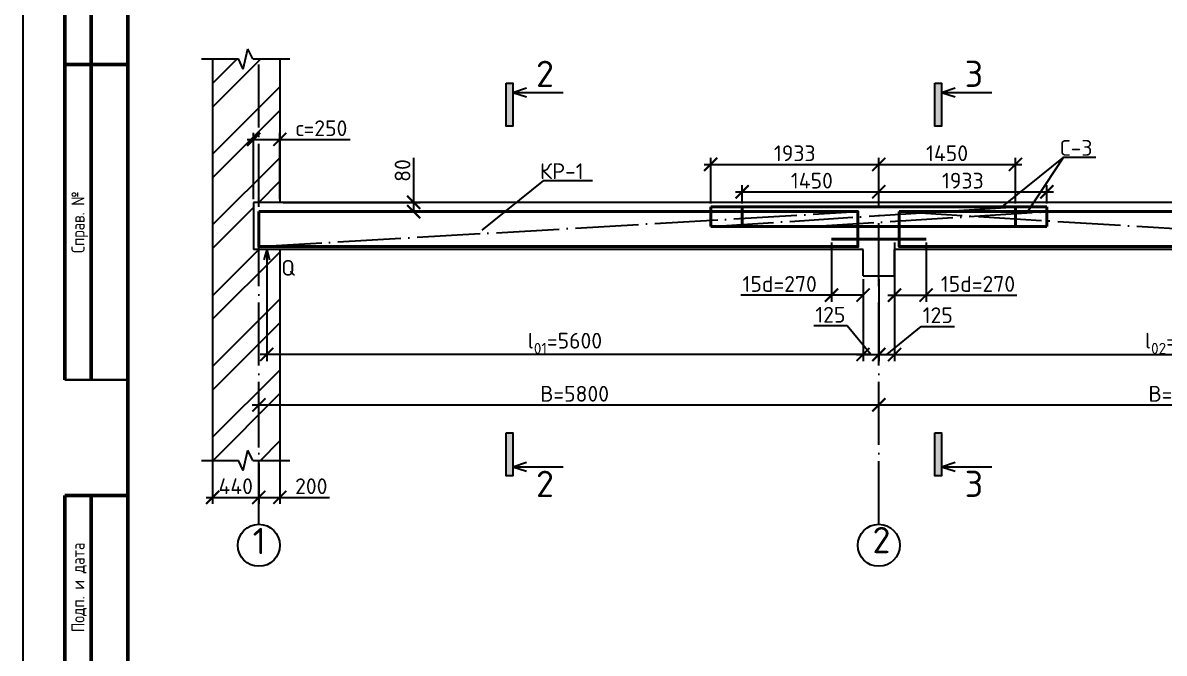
# Model space of a CAD drawing. Header units: millimetres. Extents: x -258556 to -95372, y 16759 to 83599.
# Drawn here: x -127994.2 to -127777, y 41531.4 to 41651.3 of the extents above; entities that cross this region are included whole.
import ezdxf
from ezdxf.enums import TextEntityAlignment as Align

# ---------------------------------------------------------------- set-up
doc = ezdxf.new("R2010")
doc.units = ezdxf.units.MM
doc.header["$LTSCALE"] = 0.5
doc.linetypes.add('ACAD_ISO04W100', pattern=[30, 24, -3, 0, -3])
for name, color, linetype, lineweight in [('0.25-STAMP', 10, 'Continuous', 25), ('0.25-TEXT', 10, 'Continuous', 25), ('0.3-STAMP', 7, 'Continuous', 30), ('Толстый', 7, 'Continuous', 40), ('ТОНКИЕе', 7, 'Continuous', 25)]:
    doc.layers.add(name, color=color, linetype=linetype, lineweight=lineweight)
for name, color, linetype in [('оси', 7, 'ACAD_ISO04W100'), ('размеры', 7, 'Continuous'), ('Тонкий', 7, 'Continuous')]:
    doc.layers.add(name, color=color, linetype=linetype)
doc.styles.add('ГОСТ 2.304', font='cs_gost2304.shx')
doc.styles.add('Наклонный3.5', font='isocpeur.ttf', dxfattribs={"height": 3})
doc.dimstyles.new('СТРОИТЕЛЬНЫЙ', dxfattribs={"dimtxt": 3.5, "dimasz": 2.5, "dimexe": 1.25, "dimexo": 0.625, "dimtad": 1, "dimdec": 0, "dimlfac": 100, "dimdsep": 46, "dimtxsty": 'Наклонный3.5', "dimblk1": 'ARCHTICK', "dimblk2": 'ARCHTICK', "dimsah": 1, "dimcen": 0, "dimdle": 1.25, "dimadec": 0, "dimazin": 0, "dimtfac": 0.75, "dimtdec": 0, "dimtmove": 0, "dimatfit": 3, "dimldrblk": 'ARCHTICK', "dimfxl": 1, "dimtolj": 1, "dimtzin": 0, "dimarcsym": 0})

# ---------------------------------------------------------------- blocks, each defined once
blk = doc.blocks.new('_ArchTick')
at = {"color": 0, "linetype": 'ByBlock', "const_width": 0.15}
blk.add_lwpolyline([(-0.5, -0.5), (0.5, 0.5)], dxfattribs=at)
blk = doc.blocks.new('*D923')
at = {"layer": 'Defpoints', "color": 0, "transparency": 16777216}
for p in [(-127945.3, 41629.16), (-127950.3, 41617.17), (-127945.3, 41617.17)]:
    blk.add_point(p, dxfattribs=at)
at = {"layer": 'Тонкий', "color": 0, "lineweight": -2, "transparency": 16777216}
for p, q in [((-127951.55, 41629.16), (-127945.3, 41629.16)), ((-127950.3, 41617.8), (-127950.3, 41630.41)), ((-127945.3, 41617.8), (-127945.3, 41630.41)), ((-127945.3, 41629.16), (-127931.95, 41629.16))]:
    blk.add_line(p, q, dxfattribs=at)
at = {"layer": 'Тонкий', "color": 0, "lineweight": -2, "transparency": 16777216, "xscale": 2.5, "yscale": 2.5, "zscale": 2.5, "rotation": 180}
blk.add_blockref('_ArchTick', (-127950.3, 41629.16), dxfattribs=at)
at = {"layer": 'Тонкий', "color": 0, "lineweight": -2, "transparency": 16777216, "xscale": 2.5, "yscale": 2.5, "zscale": 2.5}
blk.add_blockref('_ArchTick', (-127945.3, 41629.16), dxfattribs=at)
at = {"layer": 'Тонкий', "color": 0, "transparency": 16777216, "insert": (-127937.37, 41631.28), "char_height": 3, "attachment_point": 5, "style": 'Наклонный3.5'}
blk.add_mtext('\\A1;с=250', dxfattribs=at)
blk = doc.blocks.new('*D910')
at = {"layer": 'Defpoints', "color": 0, "transparency": 16777216}
for p in [(-127947.8, 41603.17), (-127834.3, 41603.17), (-127947.8, 41588.21)]:
    blk.add_point(p, dxfattribs=at)
at = {"layer": 'Тонкий', "color": 0, "lineweight": -2, "transparency": 16777216}
for p, q in [((-127947.8, 41602.55), (-127947.8, 41586.96)), ((-127834.3, 41602.55), (-127834.3, 41586.96)), ((-127833.05, 41588.21), (-127949.05, 41588.21))]:
    blk.add_line(p, q, dxfattribs=at)
at = {"layer": 'Тонкий', "color": 0, "lineweight": -2, "transparency": 16777216, "xscale": 2.5, "yscale": 2.5, "zscale": 2.5, "rotation": 180}
blk.add_blockref('_ArchTick', (-127947.8, 41588.21), dxfattribs=at)
at = {"layer": 'Тонкий', "color": 0, "lineweight": -2, "transparency": 16777216, "xscale": 2.5, "yscale": 2.5, "zscale": 2.5}
blk.add_blockref('_ArchTick', (-127834.3, 41588.21), dxfattribs=at)
at = {"layer": 'Тонкий', "color": 0, "transparency": 16777216, "insert": (-127891.05, 41590.33), "char_height": 3, "attachment_point": 5, "style": 'Наклонный3.5'}
blk.add_mtext('\\A1;l{\\H0.7x;\\S^ 01;}=5600', dxfattribs=at)
blk = doc.blocks.new('*D911')
at = {"layer": 'Defpoints', "color": 0, "transparency": 16777216}
for p in [(-127834.3, 41603.17), (-127831.3, 41603.17), (-127831.3, 41588.21)]:
    blk.add_point(p, dxfattribs=at)
at = {"layer": 'Тонкий', "color": 0, "lineweight": -2, "transparency": 16777216}
for p, q in [((-127834.3, 41602.55), (-127834.3, 41586.96)), ((-127831.3, 41602.55), (-127831.3, 41586.96)), ((-127837.34, 41593.66), (-127843.69, 41593.66)), ((-127832.8, 41588.21), (-127837.34, 41593.66)), ((-127835.55, 41588.21), (-127830.05, 41588.21))]:
    blk.add_line(p, q, dxfattribs=at)
at = {"layer": 'Тонкий', "color": 0, "lineweight": -2, "transparency": 16777216, "xscale": 2.5, "yscale": 2.5, "zscale": 2.5, "rotation": 180}
blk.add_blockref('_ArchTick', (-127834.3, 41588.21), dxfattribs=at)
at = {"layer": 'Тонкий', "color": 0, "lineweight": -2, "transparency": 16777216, "xscale": 2.5, "yscale": 2.5, "zscale": 2.5}
blk.add_blockref('_ArchTick', (-127831.3, 41588.21), dxfattribs=at)
at = {"layer": 'Тонкий', "color": 0, "transparency": 16777216, "insert": (-127840.52, 41595.78), "char_height": 3, "attachment_point": 5, "style": 'Наклонный3.5'}
blk.add_mtext('\\A1;125', dxfattribs=at)
blk = doc.blocks.new('*D912')
at = {"layer": 'Defpoints', "color": 0, "transparency": 16777216}
for p in [(-127831.3, 41603.17), (-127828.3, 41603.17), (-127828.3, 41588.21)]:
    blk.add_point(p, dxfattribs=at)
at = {"layer": 'Тонкий', "color": 0, "lineweight": -2, "transparency": 16777216}
for p, q in [((-127831.3, 41602.55), (-127831.3, 41586.96)), ((-127828.3, 41602.55), (-127828.3, 41586.96)), ((-127829.8, 41588.21), (-127823.26, 41593.56)), ((-127823.26, 41593.56), (-127816.91, 41593.56)), ((-127832.55, 41588.21), (-127827.05, 41588.21))]:
    blk.add_line(p, q, dxfattribs=at)
at = {"layer": 'Тонкий', "color": 0, "lineweight": -2, "transparency": 16777216, "xscale": 2.5, "yscale": 2.5, "zscale": 2.5, "rotation": 180}
blk.add_blockref('_ArchTick', (-127831.3, 41588.21), dxfattribs=at)
at = {"layer": 'Тонкий', "color": 0, "lineweight": -2, "transparency": 16777216, "xscale": 2.5, "yscale": 2.5, "zscale": 2.5}
blk.add_blockref('_ArchTick', (-127828.3, 41588.21), dxfattribs=at)
at = {"layer": 'Тонкий', "color": 0, "transparency": 16777216, "insert": (-127820.08, 41595.69), "char_height": 3, "attachment_point": 5, "style": 'Наклонный3.5'}
blk.add_mtext('\\A1;125', dxfattribs=at)
blk = doc.blocks.new('*D913')
at = {"layer": 'Defpoints', "color": 0, "transparency": 16777216}
for p in [(-127828.3, 41603.17), (-127718.3, 41603.17), (-127718.3, 41588.21)]:
    blk.add_point(p, dxfattribs=at)
at = {"layer": 'Тонкий', "color": 0, "lineweight": -2, "transparency": 16777216}
for p, q in [((-127828.3, 41602.55), (-127828.3, 41586.96)), ((-127718.3, 41602.55), (-127718.3, 41586.96)), ((-127829.55, 41588.21), (-127717.05, 41588.21))]:
    blk.add_line(p, q, dxfattribs=at)
at = {"layer": 'Тонкий', "color": 0, "lineweight": -2, "transparency": 16777216, "xscale": 2.5, "yscale": 2.5, "zscale": 2.5, "rotation": 180}
blk.add_blockref('_ArchTick', (-127828.3, 41588.21), dxfattribs=at)
at = {"layer": 'Тонкий', "color": 0, "lineweight": -2, "transparency": 16777216, "xscale": 2.5, "yscale": 2.5, "zscale": 2.5}
blk.add_blockref('_ArchTick', (-127718.3, 41588.21), dxfattribs=at)
at = {"layer": 'Тонкий', "color": 0, "transparency": 16777216, "insert": (-127773.3, 41590.33), "char_height": 3, "attachment_point": 5, "style": 'Наклонный3.5'}
blk.add_mtext('\\A1;l{\\H0.7x;\\S^ 02;\\H1.42857x;=5550}', dxfattribs=at)
blk = doc.blocks.new('*D915')
at = {"layer": 'Defpoints', "color": 0, "transparency": 16777216}
for p in [(-127831.3, 41578.62), (-127831.3, 41572.41), (-127949.3, 41569.87)]:
    blk.add_point(p, dxfattribs=at)
at = {"layer": 'Тонкий', "color": 0, "lineweight": -2, "transparency": 16777216}
for p, q in [((-127950.55, 41578.62), (-127830.05, 41578.62)), ((-127949.3, 41570.49), (-127949.3, 41579.87)), ((-127831.3, 41573.03), (-127831.3, 41579.87))]:
    blk.add_line(p, q, dxfattribs=at)
at = {"layer": 'Тонкий', "color": 0, "lineweight": -2, "transparency": 16777216, "xscale": 2.5, "yscale": 2.5, "zscale": 2.5, "rotation": 180}
blk.add_blockref('_ArchTick', (-127949.3, 41578.62), dxfattribs=at)
at = {"layer": 'Тонкий', "color": 0, "lineweight": -2, "transparency": 16777216, "xscale": 2.5, "yscale": 2.5, "zscale": 2.5}
blk.add_blockref('_ArchTick', (-127831.3, 41578.62), dxfattribs=at)
at = {"layer": 'Тонкий', "color": 0, "transparency": 16777216, "insert": (-127889.2, 41580.74), "char_height": 3, "attachment_point": 5, "style": 'Наклонный3.5'}
blk.add_mtext('\\A1;В=5800', dxfattribs=at)
blk = doc.blocks.new('*D916')
at = {"layer": 'Defpoints', "color": 0, "transparency": 16777216}
for p in [(-127715.3, 41578.62), (-127831.3, 41572.41), (-127715.3, 41567.31)]:
    blk.add_point(p, dxfattribs=at)
at = {"layer": 'Тонкий', "color": 0, "lineweight": -2, "transparency": 16777216}
for p, q in [((-127832.55, 41578.62), (-127714.05, 41578.62)), ((-127831.3, 41573.03), (-127831.3, 41579.87)), ((-127715.3, 41567.94), (-127715.3, 41579.87))]:
    blk.add_line(p, q, dxfattribs=at)
at = {"layer": 'Тонкий', "color": 0, "lineweight": -2, "transparency": 16777216, "xscale": 2.5, "yscale": 2.5, "zscale": 2.5, "rotation": 180}
blk.add_blockref('_ArchTick', (-127831.3, 41578.62), dxfattribs=at)
at = {"layer": 'Тонкий', "color": 0, "lineweight": -2, "transparency": 16777216, "xscale": 2.5, "yscale": 2.5, "zscale": 2.5}
blk.add_blockref('_ArchTick', (-127715.3, 41578.62), dxfattribs=at)
at = {"layer": 'Тонкий', "color": 0, "transparency": 16777216, "insert": (-127773.42, 41580.74), "char_height": 3, "attachment_point": 5, "style": 'Наклонный3.5'}
blk.add_mtext('\\A1;В=5800', dxfattribs=at)
blk = doc.blocks.new('*D917')
at = {"layer": 'Defpoints', "color": 0, "transparency": 16777216}
for p in [(-127958.1, 41575.4), (-127949.3, 41568.07), (-127949.3, 41561.02)]:
    blk.add_point(p, dxfattribs=at)
at = {"layer": 'Тонкий', "color": 0, "lineweight": -2, "transparency": 16777216}
for p, q in [((-127958.1, 41574.78), (-127958.1, 41559.77)), ((-127949.3, 41567.45), (-127949.3, 41559.77)), ((-127959.35, 41561.02), (-127948.05, 41561.02))]:
    blk.add_line(p, q, dxfattribs=at)
at = {"layer": 'Тонкий', "color": 0, "lineweight": -2, "transparency": 16777216, "xscale": 2.5, "yscale": 2.5, "zscale": 2.5, "rotation": 180}
blk.add_blockref('_ArchTick', (-127958.1, 41561.02), dxfattribs=at)
at = {"layer": 'Тонкий', "color": 0, "lineweight": -2, "transparency": 16777216, "xscale": 2.5, "yscale": 2.5, "zscale": 2.5}
blk.add_blockref('_ArchTick', (-127949.3, 41561.02), dxfattribs=at)
at = {"layer": 'Тонкий', "color": 0, "transparency": 16777216, "insert": (-127953.7, 41563.14), "char_height": 3, "attachment_point": 5, "style": 'Наклонный3.5'}
blk.add_mtext('\\A1;440', dxfattribs=at)
blk = doc.blocks.new('*D918')
at = {"layer": 'Defpoints', "color": 0, "transparency": 16777216}
for p in [(-127945.3, 41570.78), (-127949.3, 41568.07), (-127945.3, 41561.02)]:
    blk.add_point(p, dxfattribs=at)
at = {"layer": 'Тонкий', "color": 0, "lineweight": -2, "transparency": 16777216}
for p, q in [((-127945.3, 41570.15), (-127945.3, 41559.77)), ((-127949.3, 41567.45), (-127949.3, 41559.77)), ((-127950.55, 41561.02), (-127945.3, 41561.02)), ((-127945.3, 41561.02), (-127935.85, 41561.02))]:
    blk.add_line(p, q, dxfattribs=at)
at = {"layer": 'Тонкий', "color": 0, "lineweight": -2, "transparency": 16777216, "xscale": 2.5, "yscale": 2.5, "zscale": 2.5, "rotation": 180}
blk.add_blockref('_ArchTick', (-127949.3, 41561.02), dxfattribs=at)
at = {"layer": 'Тонкий', "color": 0, "lineweight": -2, "transparency": 16777216, "xscale": 2.5, "yscale": 2.5, "zscale": 2.5}
blk.add_blockref('_ArchTick', (-127945.3, 41561.02), dxfattribs=at)
at = {"layer": 'Тонкий', "color": 0, "transparency": 16777216, "insert": (-127939.32, 41563.14), "char_height": 3, "attachment_point": 5, "style": 'Наклонный3.5'}
blk.add_mtext('\\A1;200', dxfattribs=at)
blk = doc.blocks.new('*D919')
at = {"layer": 'Defpoints', "color": 0, "transparency": 16777216}
for p in [(-127831.3, 41624.4), (-127863.3, 41616.33), (-127831.3, 41616.33)]:
    blk.add_point(p, dxfattribs=at)
at = {"layer": 'Тонкий', "color": 0, "lineweight": -2, "transparency": 16777216}
for p, q in [((-127864.55, 41624.4), (-127830.05, 41624.4)), ((-127863.3, 41616.95), (-127863.3, 41625.65)), ((-127831.3, 41616.95), (-127831.3, 41625.65))]:
    blk.add_line(p, q, dxfattribs=at)
at = {"layer": 'Тонкий', "color": 0, "lineweight": -2, "transparency": 16777216, "xscale": 2.5, "yscale": 2.5, "zscale": 2.5, "rotation": 180}
blk.add_blockref('_ArchTick', (-127863.3, 41624.4), dxfattribs=at)
at = {"layer": 'Тонкий', "color": 0, "lineweight": -2, "transparency": 16777216, "xscale": 2.5, "yscale": 2.5, "zscale": 2.5}
blk.add_blockref('_ArchTick', (-127831.3, 41624.4), dxfattribs=at)
at = {"layer": 'Тонкий', "color": 0, "transparency": 16777216, "insert": (-127847.3, 41626.52), "char_height": 3, "attachment_point": 5, "style": 'Наклонный3.5'}
blk.add_mtext('\\A1;1933', dxfattribs=at)
blk = doc.blocks.new('*D920')
at = {"layer": 'Defpoints', "color": 0, "transparency": 16777216}
for p in [(-127805.3, 41624.4), (-127831.3, 41616.33), (-127805.3, 41616.33)]:
    blk.add_point(p, dxfattribs=at)
at = {"layer": 'Тонкий', "color": 0, "lineweight": -2, "transparency": 16777216}
for p, q in [((-127832.55, 41624.4), (-127804.05, 41624.4)), ((-127831.3, 41616.95), (-127831.3, 41625.65)), ((-127805.3, 41616.95), (-127805.3, 41625.65))]:
    blk.add_line(p, q, dxfattribs=at)
at = {"layer": 'Тонкий', "color": 0, "lineweight": -2, "transparency": 16777216, "xscale": 2.5, "yscale": 2.5, "zscale": 2.5, "rotation": 180}
blk.add_blockref('_ArchTick', (-127831.3, 41624.4), dxfattribs=at)
at = {"layer": 'Тонкий', "color": 0, "lineweight": -2, "transparency": 16777216, "xscale": 2.5, "yscale": 2.5, "zscale": 2.5}
blk.add_blockref('_ArchTick', (-127805.3, 41624.4), dxfattribs=at)
at = {"layer": 'Тонкий', "color": 0, "transparency": 16777216, "insert": (-127818.3, 41626.52), "char_height": 3, "attachment_point": 5, "style": 'Наклонный3.5'}
blk.add_mtext('\\A1;1450', dxfattribs=at)
blk = doc.blocks.new('*D921')
at = {"layer": 'Defpoints', "color": 0, "transparency": 16777216}
for p in [(-127831.3, 41619.18), (-127857.3, 41616.33), (-127831.3, 41616.33)]:
    blk.add_point(p, dxfattribs=at)
at = {"layer": 'Тонкий', "color": 0, "lineweight": -2, "transparency": 16777216}
for p, q in [((-127857.3, 41616.95), (-127857.3, 41620.43)), ((-127831.3, 41616.95), (-127831.3, 41620.43)), ((-127858.55, 41619.18), (-127830.05, 41619.18))]:
    blk.add_line(p, q, dxfattribs=at)
at = {"layer": 'Тонкий', "color": 0, "lineweight": -2, "transparency": 16777216, "xscale": 2.5, "yscale": 2.5, "zscale": 2.5, "rotation": 180}
blk.add_blockref('_ArchTick', (-127857.3, 41619.18), dxfattribs=at)
at = {"layer": 'Тонкий', "color": 0, "lineweight": -2, "transparency": 16777216, "xscale": 2.5, "yscale": 2.5, "zscale": 2.5}
blk.add_blockref('_ArchTick', (-127831.3, 41619.18), dxfattribs=at)
at = {"layer": 'Тонкий', "color": 0, "transparency": 16777216, "insert": (-127844.04, 41621.3), "char_height": 3, "attachment_point": 5, "style": 'Наклонный3.5'}
blk.add_mtext('\\A1;1450', dxfattribs=at)
blk = doc.blocks.new('*D922')
at = {"layer": 'Defpoints', "color": 0, "transparency": 16777216}
for p in [(-127799.3, 41619.18), (-127831.3, 41616.33), (-127799.3, 41616.33)]:
    blk.add_point(p, dxfattribs=at)
at = {"layer": 'Тонкий', "color": 0, "lineweight": -2, "transparency": 16777216}
for p, q in [((-127831.3, 41616.95), (-127831.3, 41620.43)), ((-127799.3, 41616.95), (-127799.3, 41620.43)), ((-127832.55, 41619.18), (-127798.05, 41619.18))]:
    blk.add_line(p, q, dxfattribs=at)
at = {"layer": 'Тонкий', "color": 0, "lineweight": -2, "transparency": 16777216, "xscale": 2.5, "yscale": 2.5, "zscale": 2.5, "rotation": 180}
blk.add_blockref('_ArchTick', (-127831.3, 41619.18), dxfattribs=at)
at = {"layer": 'Тонкий', "color": 0, "lineweight": -2, "transparency": 16777216, "xscale": 2.5, "yscale": 2.5, "zscale": 2.5}
blk.add_blockref('_ArchTick', (-127799.3, 41619.18), dxfattribs=at)
at = {"layer": 'Тонкий', "color": 0, "transparency": 16777216, "insert": (-127815.3, 41621.3), "char_height": 3, "attachment_point": 5, "style": 'Наклонный3.5'}
blk.add_mtext('\\A1;1933', dxfattribs=at)
blk = doc.blocks.new('*D967')
at = {"layer": 'Defpoints', "color": 0, "transparency": 16777216}
for p in [(-127945.3, 41617.17), (-127949.32, 41615.4), (-127919.82, 41615.4)]:
    blk.add_point(p, dxfattribs=at)
at = {"layer": 'размеры', "color": 0, "lineweight": -2, "transparency": 16777216}
for p, q in [((-127919.82, 41617.17), (-127919.82, 41625.66)), ((-127919.82, 41615.4), (-127919.82, 41618.42)), ((-127944.67, 41617.17), (-127918.57, 41617.17)), ((-127948.69, 41615.4), (-127918.57, 41615.4))]:
    blk.add_line(p, q, dxfattribs=at)
at = {"layer": 'размеры', "color": 0, "lineweight": -2, "transparency": 16777216, "xscale": 2.5, "yscale": 2.5, "zscale": 2.5}
for p, rotation in [((-127919.82, 41617.17), 90), ((-127919.82, 41615.4), 270)]:
    blk.add_blockref('_ArchTick', p, dxfattribs=dict(at, rotation=rotation))
at = {"layer": 'размеры', "color": 0, "transparency": 16777216, "insert": (-127921.95, 41623.23), "char_height": 3, "attachment_point": 5, "rotation": 90, "style": 'Наклонный3.5'}
blk.add_mtext('\\A1;80', dxfattribs=at)
blk = doc.blocks.new('*D982')
at = {"layer": 'Defpoints', "color": 0, "transparency": 16777216}
for p in [(-127840.3, 41610.17), (-127834.3, 41603.17), (-127834.3, 41599.52)]:
    blk.add_point(p, dxfattribs=at)
at = {"layer": 'размеры', "color": 0, "lineweight": -2, "transparency": 16777216}
for p, q in [((-127840.3, 41609.54), (-127840.3, 41598.27)), ((-127834.3, 41602.55), (-127834.3, 41598.27)), ((-127840.3, 41599.52), (-127857.55, 41599.52)), ((-127834.3, 41599.52), (-127841.55, 41599.52))]:
    blk.add_line(p, q, dxfattribs=at)
at = {"layer": 'размеры', "color": 0, "lineweight": -2, "transparency": 16777216, "xscale": 2.5, "yscale": 2.5, "zscale": 2.5, "rotation": 180}
blk.add_blockref('_ArchTick', (-127840.3, 41599.52), dxfattribs=at)
at = {"layer": 'размеры', "color": 0, "lineweight": -2, "transparency": 16777216, "xscale": 2.5, "yscale": 2.5, "zscale": 2.5}
blk.add_blockref('_ArchTick', (-127834.3, 41599.52), dxfattribs=at)
at = {"layer": 'размеры', "color": 0, "transparency": 16777216, "insert": (-127850.17, 41601.64), "char_height": 3, "attachment_point": 5, "style": 'Наклонный3.5'}
blk.add_mtext('\\A1;15d=270', dxfattribs=at)
blk = doc.blocks.new('*D983')
at = {"layer": 'Defpoints', "color": 0, "transparency": 16777216}
for p in [(-127828.3, 41610.17), (-127822.3, 41610.17), (-127822.3, 41599.52)]:
    blk.add_point(p, dxfattribs=at)
at = {"layer": 'размеры', "color": 0, "lineweight": -2, "transparency": 16777216}
for p, q in [((-127828.3, 41609.54), (-127828.3, 41598.27)), ((-127822.3, 41609.54), (-127822.3, 41598.27)), ((-127829.55, 41599.52), (-127822.3, 41599.52)), ((-127822.3, 41599.52), (-127805.05, 41599.52))]:
    blk.add_line(p, q, dxfattribs=at)
at = {"layer": 'размеры', "color": 0, "lineweight": -2, "transparency": 16777216, "xscale": 2.5, "yscale": 2.5, "zscale": 2.5, "rotation": 180}
blk.add_blockref('_ArchTick', (-127828.3, 41599.52), dxfattribs=at)
at = {"layer": 'размеры', "color": 0, "lineweight": -2, "transparency": 16777216, "xscale": 2.5, "yscale": 2.5, "zscale": 2.5}
blk.add_blockref('_ArchTick', (-127822.3, 41599.52), dxfattribs=at)
at = {"layer": 'размеры', "color": 0, "transparency": 16777216, "insert": (-127812.42, 41601.64), "char_height": 3, "attachment_point": 5, "style": 'Наклонный3.5'}
blk.add_mtext('\\A1;15d=270', dxfattribs=at)

msp = doc.modelspace()

# ---------------------------------------------------------------- hatches: boundary and pattern name
at = {"layer": 'Тонкий'}
h = msp.add_hatch(dxfattribs=at)
h.set_pattern_fill('ANSI32')
h.set_pattern_definition([(45, (-130778.373, 38752.185), (-6.735192, 6.735192), []), (45, (-130773.883, 38752.185), (-6.735192, 6.735192), [])])
h.paths.add_polyline_path([(-127947.3, 41644.47723), (-127950.47447, 41644.47723), (-127951.38338, 41646.41594), (-127952.2668, 41642.53856), (-127953.1757, 41644.47723), (-127958.1, 41644.47723), (-127958.1, 41568.07166), (-127953.1757, 41568.07166), (-127952.2668, 41566.13299), (-127951.38338, 41570.01037), (-127950.47447, 41568.07166), (-127947.3, 41568.07166), (-127947.3, 41606.33586), (-127947.8, 41608.17278), (-127950.3, 41608.17278), (-127950.3, 41617.17278), (-127947.3, 41617.17278)])
h.paths.add_polyline_path([(-127945.3, 41644.47723), (-127947.3, 41644.47723), (-127947.3, 41617.17278), (-127945.3, 41617.17278)])
h.paths.add_polyline_path([(-127945.3, 41608.17278), (-127947.3, 41608.17278), (-127947.3, 41568.07166), (-127945.3, 41568.07166)])
h = msp.add_hatch(color=7, dxfattribs=at)
h.dxf.hatch_style = 1
h.paths.add_polyline_path([(-127902.21854, 41631.66731), (-127900.97768, 41631.66731), (-127900.97768, 41639.87783), (-127902.21854, 41639.87783)])
h = msp.add_hatch(color=7, dxfattribs=at)
h.dxf.hatch_style = 1
h.paths.add_polyline_path([(-127820.62183, 41631.66731), (-127819.38097, 41631.66731), (-127819.38097, 41639.87783), (-127820.62183, 41639.87783)])
h = msp.add_hatch(color=7, dxfattribs=at)
h.dxf.hatch_style = 1
h.paths.add_polyline_path([(-127902.21854, 41565.1097), (-127900.97768, 41565.1097), (-127900.97768, 41573.32022), (-127902.21854, 41573.32022)])
h = msp.add_hatch(color=7, dxfattribs=at)
h.dxf.hatch_style = 1
h.paths.add_polyline_path([(-127820.62183, 41565.1097), (-127819.38097, 41565.1097), (-127819.38097, 41573.32022), (-127820.62183, 41573.32022)])

# ---------------------------------------------------------------- linework, layer by layer
at = {"layer": '0.25-STAMP', "color": 7}
msp.add_lwpolyline([(-127994.22469, 41411.39759), (-127153.22469, 41411.39759), (-127153.22469, 42005.39759), (-127994.22469, 42005.39759), (-127994.22469, 41411.39759)], dxfattribs=at)
at = {"layer": '0.3-STAMP', "color": 7, "lineweight": 50}
for p, q in [((-127986.22469, 41583.39759), (-127986.22469, 41703.39759)), ((-127981.22469, 41583.39759), (-127981.22469, 41703.39759)), ((-127974.22469, 41703.39759), (-127974.22469, 41583.39759)), ((-127986.22469, 41643.39759), (-127974.22469, 41643.39759)), ((-127986.22469, 41416.39759), (-127986.22469, 41561.39759)), ((-127974.22469, 41561.39759), (-127986.22469, 41561.39759)), ((-127981.22469, 41416.39759), (-127981.22469, 41561.39759)), ((-127974.22469, 41561.39759), (-127974.22469, 41416.39759))]:
    msp.add_line(p, q, dxfattribs=at)
at = {"layer": '0.3-STAMP', "color": 7}
msp.add_line((-127986.22469, 41583.39759), (-127974.22469, 41583.39759), dxfattribs=at)
at = {"layer": '0.3-STAMP', "color": 7, "lineweight": 50}
msp.add_lwpolyline([(-127974.22469, 41416.39759), (-127158.22469, 41416.39759), (-127158.22469, 42000.39759), (-127974.22469, 42000.39759), (-127974.22469, 41416.39759)], dxfattribs=at)
at = {"layer": 'оси', "color": 7}
for p, q in [((-127949.3, 41555.89947), (-127949.3, 41644.47723)), ((-127831.3, 41555.89947), (-127831.3, 41617.17278))]:
    msp.add_line(p, q, dxfattribs=at)
at = {"layer": 'Толстый', "color": 7}
for p, q in [((-127863.3, 41616.32679), (-127805.3, 41616.32679)), ((-127863.3, 41616.32679), (-127831.3, 41616.32679)), ((-127863.3, 41616.32679), (-127863.3, 41612.57595)), ((-127857.3, 41616.32679), (-127799.3, 41616.32679)), ((-127857.3, 41616.32679), (-127857.3, 41612.57595)), ((-127805.3, 41612.57595), (-127805.3, 41616.32679)), ((-127799.3, 41612.57595), (-127799.3, 41616.32679)), ((-127863.3, 41612.57595), (-127805.3, 41612.57595)), ((-127863.3, 41612.57595), (-127831.3, 41612.57595)), ((-127857.3, 41612.57595), (-127799.3, 41612.57595)), ((-127840.3, 41610.16893), (-127831.3, 41610.16893)), ((-127831.3, 41610.16893), (-127822.3, 41610.16893))]:
    msp.add_line(p, q, dxfattribs=at)
for points in [[(-127949.3161, 41615.40121), (-127835.25727, 41615.40121), (-127835.25727, 41608.76939), (-127949.3161, 41608.76939)], [(-127827.39084, 41615.40121), (-127719.20447, 41615.40121), (-127719.20447, 41608.76939), (-127827.39084, 41608.76939)]]:
    msp.add_lwpolyline(points, close=True, dxfattribs=at)
at = {"layer": 'ТОНКИЕе', "color": 7}
for points in [[(-127834.3, 41610.16893), (-127840.3, 41610.16893)], [(-127831.3, 41610.16893), (-127837.3, 41610.16893)], [(-127828.3, 41610.16893), (-127822.3, 41610.16893)]]:
    msp.add_lwpolyline(points, dxfattribs=at)
at = {"layer": 'Тонкий', "color": 7}
for p, q in [((-127952.2668, 41642.53856), (-127951.38338, 41646.41594)), ((-127950.47447, 41644.47723), (-127951.38338, 41646.41594)), ((-127960.2251, 41644.47723), (-127953.1757, 41644.47723)), ((-127958.1, 41644.47723), (-127958.1, 41568.07166)), ((-127952.26678, 41642.53852), (-127953.1757, 41644.47723)), ((-127950.47447, 41644.47723), (-127943.4251, 41644.47723)), ((-127945.3, 41644.47723), (-127945.3, 41617.17278)), ((-127900.97768, 41638.10274), (-127898.36861, 41638.94214)), ((-127900.97768, 41638.10274), (-127891.35596, 41638.10274)), ((-127900.97768, 41638.10274), (-127898.36861, 41637.26333)), ((-127819.38097, 41638.10274), (-127816.77189, 41638.94214)), ((-127819.38097, 41638.10274), (-127809.75925, 41638.10274)), ((-127819.38097, 41638.10274), (-127816.77189, 41637.26333)), ((-127796.15494, 41625.77648), (-127807.8961, 41616.32679)), ((-127796.15494, 41625.77648), (-127803.10631, 41615.15541)), ((-127796.15494, 41625.77648), (-127789.97703, 41625.77648)), ((-127895.14611, 41621.33714), (-127906.88727, 41611.88745)), ((-127895.14611, 41621.33714), (-127885.79769, 41621.33714)), ((-127694.00105, 41617.17278), (-127950.3, 41617.17278)), ((-127950.3, 41617.17278), (-127950.3, 41608.17278)), ((-127834.3, 41608.17278), (-127950.3, 41608.17278)), ((-127947.8, 41608.17278), (-127948.32424, 41606.24682)), ((-127947.8, 41608.17278), (-127947.8, 41597.52875)), ((-127947.8, 41608.17278), (-127947.27576, 41606.24682)), ((-127945.3, 41608.17278), (-127945.3, 41568.07166)), ((-127834.3, 41603.17278), (-127834.3, 41608.17278)), ((-127718.3, 41608.17278), (-127828.3, 41608.17278)), ((-127828.3, 41603.17278), (-127828.3, 41608.17278)), ((-127834.3, 41603.17278), (-127828.3, 41603.17278)), ((-127952.2668, 41566.13299), (-127951.38338, 41570.01037)), ((-127950.47447, 41568.07166), (-127951.38338, 41570.01037)), ((-127960.2251, 41568.07166), (-127953.1757, 41568.07166)), ((-127952.26678, 41566.13295), (-127953.1757, 41568.07166)), ((-127950.47447, 41568.07166), (-127943.4251, 41568.07166)), ((-127900.97768, 41566.86018), (-127898.36861, 41567.69958)), ((-127819.38097, 41566.86018), (-127816.77189, 41567.69958)), ((-127900.97768, 41566.86018), (-127891.35596, 41566.86018)), ((-127900.97768, 41566.86018), (-127898.36861, 41566.02077)), ((-127819.38097, 41566.86018), (-127809.75925, 41566.86018)), ((-127819.38097, 41566.86018), (-127816.77189, 41566.02077))]:
    msp.add_line(p, q, dxfattribs=at)
at = {"layer": 'Тонкий', "color": 7, "linetype": 'ACAD_ISO04W100'}
for p, q in [((-127863.3, 41612.57595), (-127805.3, 41616.32679)), ((-127949.3161, 41608.76939), (-127835.25727, 41615.40121)), ((-127844.22939, 41612.57595), (-127799.3, 41615.40121)), ((-127827.39084, 41615.40121), (-127719.20447, 41608.76939))]:
    msp.add_line(p, q, dxfattribs=at)
at = {"layer": 'Тонкий', "color": 7}
for points in [[(-127902.21854, 41639.87783), (-127900.97768, 41639.87783), (-127900.97768, 41631.66731), (-127902.21854, 41631.66731)], [(-127820.62183, 41639.87783), (-127819.38097, 41639.87783), (-127819.38097, 41631.66731), (-127820.62183, 41631.66731)], [(-127902.21854, 41573.32022), (-127900.97768, 41573.32022), (-127900.97768, 41565.1097), (-127902.21854, 41565.1097)], [(-127820.62183, 41573.32022), (-127819.38097, 41573.32022), (-127819.38097, 41565.1097), (-127820.62183, 41565.1097)]]:
    msp.add_lwpolyline(points, close=True, dxfattribs=at)
for centre in [(-127949.3, 41551.89947), (-127831.3, 41551.89947)]:
    msp.add_circle(centre, 4, dxfattribs=at)

# ---------------------------------------------------------------- texts
at = {"layer": '0.25-TEXT', "color": 7, "style": 'ГОСТ 2.304'}
for s, p in [('Справ. №', (-127983.72469, 41613.39759)), ('Подп. и дата', (-127983.72469, 41543.89759))]:
    msp.add_text(s, height=2.5, rotation=90, dxfattribs=at).set_placement(p, align=Align.MIDDLE_CENTER)
at = {"layer": 'Тонкий', "color": 7, "style": 'Наклонный3.5'}
for s, height, p in [('2', 5, (-127896.5474, 41639.13511)), ('3', 5, (-127814.95069, 41639.13511)), ('С-3', 3, (-127796.79926, 41626.04146)), ('КР-1', 3, (-127895.79043, 41621.60212)), ('Q', 3, (-127945.03966, 41603.21238)), ('2', 5, (-127896.5474, 41561.09365)), ('3', 5, (-127814.95069, 41561.09365)), ('1', 5, (-127950.46646, 41550.21092)), ('2', 5, (-127832.49798, 41550.39981))]:
    msp.add_text(s, height=height, dxfattribs=at).set_placement(p)

# ---------------------------------------------------------------- dimensions: what is measured, and where the dimension line sits
at = {"layer": 'размеры', "color": 7}
dim = msp.add_linear_dim(base=(-127919.82406, 41615.40121), p1=(-127945.3, 41617.17278), p2=(-127949.3161, 41615.40121), angle=90, text='80', dimstyle='СТРОИТЕЛЬНЫЙ', dxfattribs=at)
dim.commit()
dim.dimension.update_dxf_attribs({"geometry": '*D967', "text_midpoint": (-127919.82406, 41623.23073), "dimtype": 160})
for base, p1, p2, picture, middle in [((-127834.3, 41599.51995), (-127840.3, 41610.16893), (-127834.3, 41603.17278), '*D982', (-127850.175, 41599.51995)), ((-127822.3, 41599.51995), (-127828.3, 41610.16893), (-127822.3, 41610.16893), '*D983', (-127812.425, 41599.51995))]:
    dim = msp.add_linear_dim(base=base, p1=p1, p2=p2, text='15d=270', dimstyle='СТРОИТЕЛЬНЫЙ', dxfattribs=at)
    dim.commit()
    dim.dimension.update_dxf_attribs({"geometry": picture, "text_midpoint": middle, "dimtype": 160})
at = {"layer": 'Тонкий', "color": 7}
for base, p1, p2, text, picture, middle in [((-127945.3, 41629.15862), (-127950.3, 41617.17278), (-127945.3, 41617.17278), 'с=250', '*D923', (-127937.375, 41631.28362)), ((-127831.3, 41624.39657), (-127863.3, 41616.32679), (-127831.3, 41616.32679), '1933', '*D919', (-127847.3, 41626.52157)), ((-127805.3, 41624.39657), (-127831.3, 41616.32679), (-127805.3, 41616.32679), '1450', '*D920', (-127818.3, 41626.52157)), ((-127947.8, 41588.20513), (-127834.3, 41603.17278), (-127947.8, 41603.17278), 'l{\\H0.7x;\\S^ 01;}=5600', '*D910', (-127891.05, 41590.33013)), ((-127718.3, 41588.20513), (-127828.3, 41603.17278), (-127718.3, 41603.17278), 'l{\\H0.7x;\\S^ 02;\\H1.42857x;=5550}', '*D913', (-127773.3, 41590.33013)), ((-127949.3, 41561.01515), (-127958.1, 41575.4007), (-127949.3, 41568.07166), '440', '*D917', (-127953.7, 41563.14015)), ((-127945.3, 41561.01515), (-127949.3, 41568.07166), (-127945.3, 41570.77628), '200', '*D918', (-127939.325, 41563.14015))]:
    dim = msp.add_linear_dim(base=base, p1=p1, p2=p2, text=text, dimstyle='СТРОИТЕЛЬНЫЙ', override={"dimtxsty": 'Наклонный3.5'}, dxfattribs=at)
    dim.commit()
    dim.dimension.update_dxf_attribs({"geometry": picture, "text_midpoint": middle})
for base, p1, p2, text, picture, middle in [((-127831.3, 41619.17674), (-127857.3, 41616.32679), (-127831.3, 41616.32679), '1450', '*D921', (-127844.03836, 41619.17674)), ((-127831.3, 41578.61667), (-127949.3, 41569.86897), (-127831.3, 41572.40519), 'В=5800', '*D915', (-127889.19844, 41578.61667)), ((-127715.3, 41578.61667), (-127831.3, 41572.40519), (-127715.3, 41567.31422), 'В=5800', '*D916', (-127773.41564, 41578.61667))]:
    dim = msp.add_linear_dim(base=base, p1=p1, p2=p2, text=text, dimstyle='СТРОИТЕЛЬНЫЙ', dxfattribs=at)
    dim.commit()
    dim.dimension.update_dxf_attribs({"geometry": picture, "text_midpoint": middle, "dimtype": 160})
dim = msp.add_linear_dim(base=(-127799.3, 41619.17674), p1=(-127831.3, 41616.32679), p2=(-127799.3, 41616.32679), text='1933', dimstyle='СТРОИТЕЛЬНЫЙ', dxfattribs=at)
dim.commit()
dim.dimension.update_dxf_attribs({"geometry": '*D922', "text_midpoint": (-127815.3, 41621.30174)})
for base, p1, p2, picture, middle in [((-127831.3, 41588.20513), (-127834.3, 41603.17278), (-127831.3, 41603.17278), '*D911', (-127837.96999, 41593.65897)), ((-127828.3, 41588.20513), (-127831.3, 41603.17278), (-127828.3, 41603.17278), '*D912', (-127822.63067, 41593.56249))]:
    dim = msp.add_linear_dim(base=base, p1=p1, p2=p2, text='125', dimstyle='СТРОИТЕЛЬНЫЙ', override={"dimtmove": 1}, dxfattribs=at)
    dim.commit()
    dim.dimension.update_dxf_attribs({"geometry": picture, "text_midpoint": middle, "dimtype": 160})

doc.saveas('drawing.dxf')
